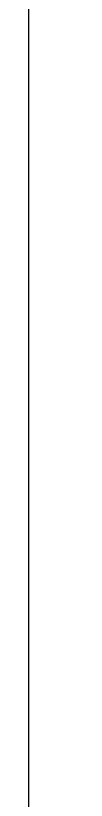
# Model space of a CAD drawing. Header units: millimetres. Extents: x -343543 to 400519, y -115663 to 104219.
# Drawn here: x -145613.1 to -145610.2, y 8266.8 to 8317.2 of the extents above; entities that cross this region are included whole.
import ezdxf

# ---------------------------------------------------------------- set-up
doc = ezdxf.new("R2010")
doc.units = ezdxf.units.MM
doc.layers.add('A-SYMBOLS', color=10, linetype='Continuous', lineweight=13)
doc.layers.add('XREF MAT BANG TUONG XAY$0$01.Xref _MB T1$0$A-TEXT', color=8, linetype='Continuous', lineweight=25)
doc.layers.add('XREF MAT BANG TUONG XAY$0$A-FURN', color=8, linetype='Continuous')

# ---------------------------------------------------------------- blocks, each defined once
blk = doc.blocks.new('XREF MAT BANG TUONG XAY$0$01.Xref _MB T1$0$Phong tam')
at = {"layer": 'XREF MAT BANG TUONG XAY$0$A-FURN', "color": 8, "elevation": 0}
blk.add_lwpolyline([(-4325, 6965.002), (-4420.014, 6965.002), (-4420.014, 1480), (-4325, 1480)], close=True, dxfattribs=at)
blk = doc.blocks.new('01.Xref _MB T1')
at = {"layer": 'XREF MAT BANG TUONG XAY$0$01.Xref _MB T1$0$A-TEXT', "color": 8, "xscale": -1}
blk.add_blockref('XREF MAT BANG TUONG XAY$0$01.Xref _MB T1$0$Phong tam', (31395.0001, 2999.99999), dxfattribs=at)

msp = doc.modelspace()

# ---------------------------------------------------------------- block references
at = {"layer": 'A-SYMBOLS'}
msp.add_blockref('01.Xref _MB T1', (-181333.075, 0), dxfattribs=at)

doc.saveas('drawing.dxf')
